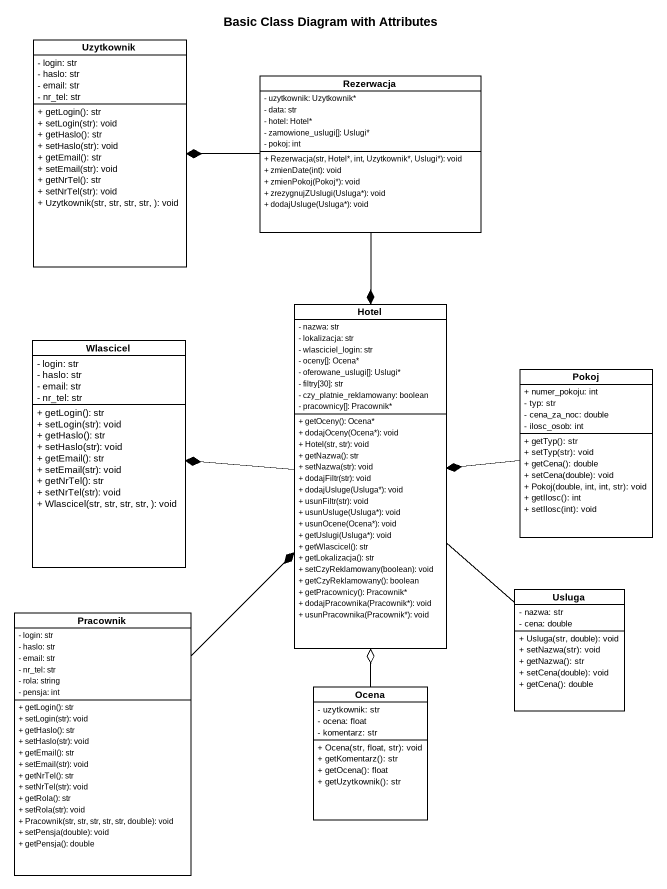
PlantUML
@startuml
title Basic Class Diagram with Attributes
hide circle
hide empty members
skinparam classAttributeIconSize 0
class Uzytkownik {
  - login: str
  - haslo: str
  - email: str
  - nr_tel: str
  + getLogin(): str
  + setLogin(str): void
  + getHaslo(): str
  + setHaslo(str): void
  + getEmail(): str
  + setEmail(str): void
  + getNrTel(): str
  + setNrTel(str): void
  + Uzytkownik(str, str, str, str, ): void
}
class Rezerwacja {
  - uzytkownik: Uzytkownik*
  - data: str
  - hotel: Hotel*
  - zamowione_uslugi[]: Uslugi*
  - pokoj: int
  + Rezerwacja(str, Hotel*, int, Uzytkownik*, Uslugi*): void
  + zmienDate(int): void
  + zmienPokoj(Pokoj*): void
  + zrezygnujZUslugi(Usluga*): void
  + dodajUsluge(Usluga*): void
}
class Wlascicel {
  - login: str
  - haslo: str
  - email: str
  - nr_tel: str
  + getLogin(): str
  + setLogin(str): void
  + getHaslo(): str
  + setHaslo(str): void
  + getEmail(): str
  + setEmail(str): void
  + getNrTel(): str
  + setNrTel(str): void
  + Wlascicel(str, str, str, str, ): void
}
class Hotel {
  - nazwa: str
  - lokalizacja: str
  - wlasciciel_login: str
  - oceny[]: Ocena*
  - oferowane_uslugi[]: Uslugi*
  - filtry[30]: str
  - czy_platnie_reklamowany: boolean
  - pracownicy[]: Pracownik*
  + getOceny(): Ocena*
  + dodajOceny(Ocena*): void
  + Hotel(str, str): void
  + getNazwa(): str
  + setNazwa(str): void
  + dodajFiltr(str): void
  + dodajUsluge(Usluga*): void
  + usunFiltr(str): void
  + usunUsluge(Usluga*): void
  + usunOcene(Ocena*): void
  + getUslugi(Usluga*): void
  + getWlascicel(): str
  + getLokalizacja(): str
  + setCzyReklamowany(boolean): void
  + getCzyReklamowany(): boolean
  + getPracownicy(): Pracownik*
  + dodajPracownika(Pracownik*): void
  + usunPracownika(Pracownik*): void
}
class Pokoj {
  + numer_pokoju: int
  - typ: str
  - cena_za_noc: double
  - ilosc_osob: int
  + getTyp(): str
  + setTyp(str): void
  + getCena(): double
  + setCena(double): void
  + Pokoj(double, int, int, str): void
  + getIlosc(): int
  + setIlosc(int): void
}
class Pracownik {
  - login: str
  - haslo: str
  - email: str
  - nr_tel: str
  - rola: string
  - pensja: int
  + getLogin(): str
  + setLogin(str): void
  + getHaslo(): str
  + setHaslo(str): void
  + getEmail(): str
  + setEmail(str): void
  + getNrTel(): str
  + setNrTel(str): void
  + getRola(): str
  + setRola(str): void
  + Pracownik(str, str, str, str, str, double): void
  + setPensja(double): void
  + getPensja(): double
}
class Usluga {
  - nazwa: str
  - cena: double
  + Usluga(str, double): void
  + setNazwa(str): void
  + getNazwa(): str
  + setCena(double): void
  + getCena(): double
}
class Ocena {
  - uzytkownik: str
  - ocena: float
  - komentarz: str
  + Ocena(str, float, str): void
  + getKomentarz(): str
  + getOcena(): float
  + getUzytkownik(): str
}
Rezerwacja -left-* Uzytkownik
Rezerwacja --* Hotel
Hotel -left-* Wlascicel
Pokoj -left-* Hotel
Pracownik -up-* Hotel
Usluga -up- Hotel
Ocena -up-o Hotel
@enduml
